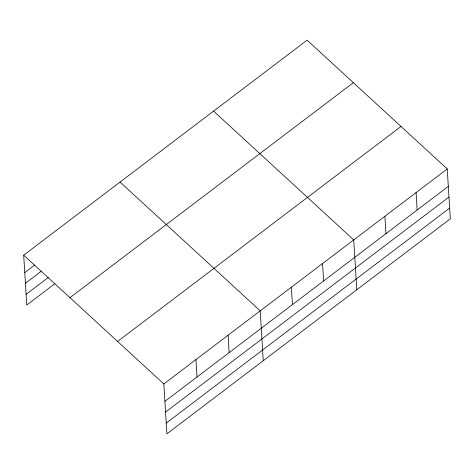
<?xml version="1.0" encoding="UTF-8"?>
<svg xmlns="http://www.w3.org/2000/svg" width="474" height="474" viewBox="0 0 474 474"><rect width="100%" height="100%" fill="white"/><g stroke="black" fill="none" stroke-linecap="round" stroke-linejoin="round"><path stroke-width="0.71" d="M23.7 255.166L307.105 40.172L447.249 168.951L450.3 218.834L166.895 433.829L163.844 383.946L23.7 255.166L26.751 305.049L54.783 283.784M24.767 272.574L34.691 265.043M25.418 283.292L41.191 271.329M26.094 294.33L48.289 277.497M69.945 297.666L353.355 82.672M117.593 341.446L401.004 126.451M163.844 383.946L447.249 168.951M164.905 401.354L448.315 186.359M165.562 412.072L448.967 197.077M166.238 423.11L449.642 208.116M213.584 111.117L353.723 239.897L356.774 289.78M120.058 182.069L260.202 310.849L263.254 360.732M416.077 192.598L417.138 210.006M384.9 216.251L385.966 233.658M322.551 263.55L323.618 280.958M291.374 287.197L292.44 304.604M228.083 335.213L229.143 352.62M195.963 359.582L197.024 376.99"/></g></svg>
